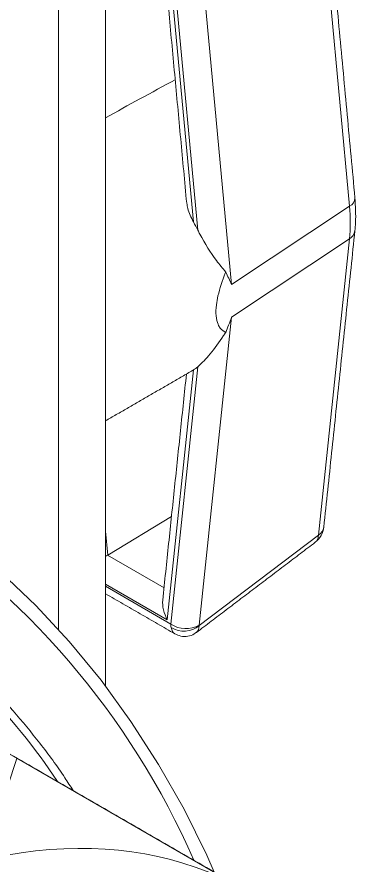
# Model space of a CAD drawing. Extents: x 12.1 to 108.7, y 1 to 80.4.
# Drawn here: x 22.649 to 23.614, y 64.324 to 66.723 of the extents above; entities that cross this region are included whole.
import ezdxf

# ---------------------------------------------------------------- set-up
doc = ezdxf.new("R2010")
doc.units = 0
doc.header["$MEASUREMENT"] = 0
doc.linetypes.add('SLD-Solid', pattern=[0])
doc.layers.add('OBJECT', color=7, linetype='CONTINUOUS')

msp = doc.modelspace()

# ---------------------------------------------------------------- linework, layer by layer
at = {"layer": 'OBJECT', "linetype": 'SLD-Solid', "lineweight": 15}
for p, q in [((22.8993, 64.8297), (22.9001, 70.0878)), ((22.7664, 64.9902), (22.7671, 69.4784)), ((23.5895, 66.1878), (23.502, 67.1273)), ((23.0743, 66.9357), (23.1482, 66.143)), ((23.1605, 66.1196), (23.0844, 66.9355)), ((23.1646, 66.9423), (23.2556, 65.9658)), ((23.2556, 65.9658), (23.5895, 66.1878)), ((23.5895, 66.0956), (23.2556, 65.8736)), ((23.5017, 65.2574), (23.5895, 66.0956)), ((23.2556, 65.8736), (23.1643, 65.0024)), ((23.0841, 65.0057), (23.1604, 65.7336)), ((23.1481, 65.7244), (23.074, 65.0171)), ((23.0859, 65.3103), (22.9057, 65.2009)), ((22.8994, 65.2686), (22.9057, 65.2009)), ((23.1642, 65.0012), (23.5017, 65.2574)), ((22.905, 65.2005), (22.9057, 65.2009)), ((22.905, 65.2005), (23.0648, 65.1082)), ((23.074, 65.0171), (22.8994, 65.118)), ((22.8994, 65.1124), (23.0841, 65.0057)), ((22.6487, 64.6261), (23.2853, 64.2587))]:
    msp.add_line(p, q, dxfattribs=at)
at = {"layer": 'OBJECT', "linetype": 'SLD-Solid', "lineweight": 15, "flags": 128}
msp.add_lwpolyline([(22.2863, 65.3771), (22.2992, 65.3701), (22.402, 65.308), (22.5041, 65.2348), (22.6045, 65.1512), (22.7024, 65.058), (22.7966, 64.9561), (22.8865, 64.8465), (22.9711, 64.7301), (23.0496, 64.608), (23.1213, 64.4815), (23.1856, 64.3516), (23.2068, 64.3041)], dxfattribs=at)
at = {"layer": 'OBJECT', "linetype": 'SLD-Solid', "lineweight": 15}
for centre, radius, start, end in [((23.5788, 66.2115), 0.026, 294.2241, 359.6145), ((22.5824, 65.8305), 0.6463, 26.5653, 28.9096), ((23.5734, 66.1228), 0.0317, 300.4918, 351.8227), ((23.0785, 65.8305), 0.1268, 303.2589, 310.2022), ((21.0926, 63.4382), 2.2446, 23.6166, 57.7097), ((23.4548, 65.2866), 0.0625, 307.1999, 354.0176), ((23.4856, 65.2847), 0.0317, 300.4938, 351.785), ((23.4763, 65.2564), 0.0254, 309.8607, 2.2861), ((21.3757, 63.6518), 1.6583, 33.2148, 56.9775), ((23.1269, 65.0687), 0.0762, 235.8507, 299.414), ((23.1209, 65.0532), 0.0677, 237.9054, 309.8853), ((22.1802, 63.7338), 1.0079, 62.2948, 98.2217)]:
    msp.add_arc(centre, radius, start, end, dxfattribs=at)
for centre, major_axis, ratio, start_param, end_param in [((25.4795, 67.5031), (4.0542, 2.0109), 0.053868, 2.172187, 2.233576), ((23.2345, 66.3431), (-0.2542, 0.4311), 0.582404, 3.807396, 4.033733), ((22.8738, 65.1777), (0.0521, 0.0334), 0.048916, 0.897948, 1.026184), ((23.1129, 65.0396), (-0.0334, 0.0656), 0.609076, 0.753584, 1.602614), ((23.1279, 65.0314), (0.0315, 0.054), 0.564505, 2.358699, 2.564823), ((23.1226, 65.0345), (0.0254, 0.0574), 0.506059, 2.507988, 3.086702), ((23.1226, 65.0345), (-0.0325, 0.0537), 0.485134, 3.193156, 3.789857), ((23.1692, 65.0056), (0.00396, 0.00637), 0.47048, 2.371396, 2.57752), ((22.0155, 62.007), (1.2756, 2.2484), 0.572321, 0.004519, 0.781029)]:
    msp.add_ellipse(centre, major_axis=major_axis, ratio=ratio, start_param=start_param, end_param=end_param, dxfattribs=at)
for points in [[(23.6049, 66.2113), (23.5173, 67.1508)], [(23.061, 66.9248), (23.1289, 66.1964)], [(23.5169, 65.2801), (23.6048, 66.1183)], [(22.8994, 65.5806), (23.1428, 65.7211)], [(23.1281, 65.7126), (23.0611, 65.0735)], [(23.1427, 65.7213), (23.1481, 65.7244)], [(23.1564, 64.9817), (23.4926, 65.2369)], [(22.8994, 65.0912), (23.0956, 64.9779)], [(23.6136, 64.0692), (22.2429, 64.8605)]]:
    msp.add_open_spline(points, degree=1, dxfattribs=at)
for points, knots in [([(23.1482, 66.143), (23.1416, 66.1556), (23.1323, 66.1732), (23.13, 66.1913), (23.1294, 66.1965)], [0, 0, 0, 0, 0.7114228, 1, 1, 1, 1]), ([(23.6048, 66.1183), (23.6055, 66.1258), (23.6082, 66.1557), (23.6063, 66.1875), (23.6049, 66.2113)], [0, 0, 0, 0, 0.2513727, 1, 1, 1, 1]), ([(23.2394, 66.0014), (23.2306, 66.0118), (23.2056, 66.0416), (23.1783, 66.0849), (23.1623, 66.116), (23.1605, 66.1196)], [0, 0, 0, 0, 0.324577, 0.922742, 1, 1, 1, 1]), ([(23.2393, 65.8303), (23.2338, 65.8337), (23.2253, 65.8388), (23.2161, 65.8549), (23.211, 65.8759), (23.2119, 65.9051), (23.2195, 65.9467), (23.2301, 65.9785), (23.2389, 66.0003), (23.2394, 66.0014)], [0, 0, 0, 0, 0.190457, 0.293194, 0.446601, 0.600717, 0.707922, 0.98553, 1, 1, 1, 1]), ([(23.2556, 65.9658), (23.2555, 65.966), (23.2506, 65.9776), (23.245, 65.9896), (23.2394, 66.0014)], [0, 0, 0, 0, 0.017276, 1, 1, 1, 1]), ([(23.2393, 65.8303), (23.2449, 65.8443), (23.2506, 65.8585), (23.2555, 65.8733), (23.2556, 65.8736)], [0, 0, 0, 0, 0.982724, 1, 1, 1, 1]), ([(23.1604, 65.7336), (23.1721, 65.7446), (23.1959, 65.7672), (23.2215, 65.8052), (23.2373, 65.8274), (23.2393, 65.8303)], [0, 0, 0, 0, 0.454626, 0.927986, 1, 1, 1, 1]), ([(22.8073, 64.5347), (22.7998, 64.5468), (22.7706, 64.5932), (22.7141, 64.669), (22.6387, 64.7609), (22.5587, 64.8455), (22.4755, 64.9226), (22.3898, 64.9902), (22.3252, 65.0356), (22.2894, 65.0551), (22.283, 65.0586)], [0, 0, 0, 0, 0.05351, 0.205349, 0.357274, 0.509335, 0.66158, 0.814049, 0.966771, 1, 1, 1, 1]), ([(23.0958, 64.978), (23.1012, 64.9755), (23.1126, 64.97), (23.1321, 64.9703), (23.1474, 64.9749), (23.1543, 64.9806), (23.1562, 64.9822)], [0, 0, 0, 0, 0.275223, 0.584301, 0.883426, 1, 1, 1, 1]), ([(22.6487, 64.6261), (22.6285, 64.5637), (22.5962, 64.4638), (22.5506, 64.3656), (22.5334, 64.3288)], [0, 0, 0, 0, 0.62485, 1, 1, 1, 1])]:
    msp.add_open_spline(points, degree=3, knots=knots, dxfattribs=at)

doc.saveas('drawing.dxf')
